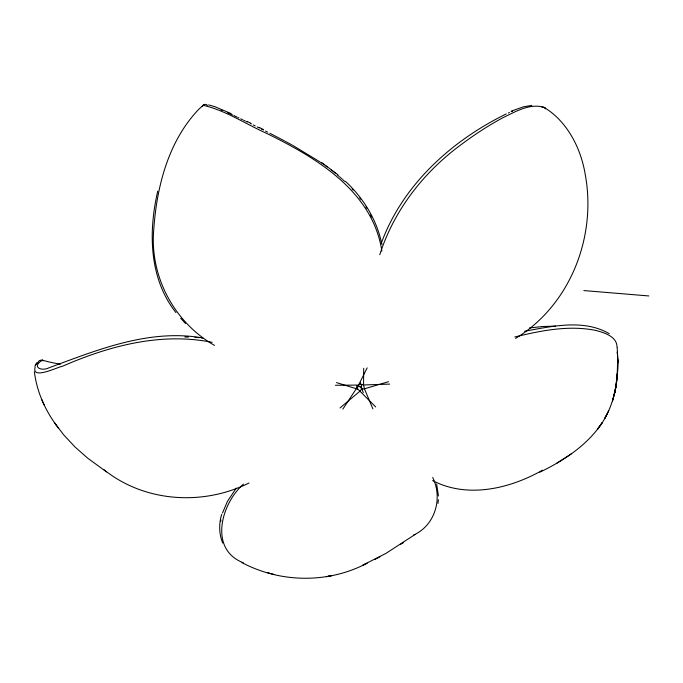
<?xml version="1.0" encoding="UTF-8"?>
<svg xmlns="http://www.w3.org/2000/svg" width="683" height="683" viewBox="0 0 683 683"><rect width="100%" height="100%" fill="white"/><g stroke="black" fill="none" stroke-linecap="round" stroke-linejoin="round"><path stroke-width="1.02" d="M363.697 368.308L363.544 384.964L389.626 384.111M363.544 384.99L364.44 388.798L388.576 381.695M357.627 388.875L375.676 406.923M438.008 503.371L438.384 499.708M617.022 347.126C617.108 336.403 603.755 332.399 595.303 330.324C568.487 325.048 540.979 330.64 514.845 336.967M220.72 521.368L220.899 519.985M157.722 191.206C148.305 231.742 148.996 278.587 175.966 312.592M221.693 514.299C218.808 523.639 218.919 533.995 222.743 543.062M222.496 512.967L227.439 501.39L236.309 488.106M379.765 254.725C394.048 209.98 424.194 171.501 461.956 144.019C475.044 134.252 488.763 125.322 503.158 117.604C515.144 111.858 528.266 103.901 542.063 106.804A81.217 36.686 -73.4 0 1 544.761 107.718M381.182 243.524C402.441 185.059 451.378 140.783 506.274 113.924M539.809 472.201C561.4 461.759 582.343 448.466 597.369 429.445C614.709 407.836 619.43 378.954 617.338 351.976C618.328 366.472 617.517 381.174 614.06 395.32L615.981 386.254L615.357 389.506L617.441 373.558L617.133 376.862L617.688 359.506L617.782 362.869L617.21 347.519M367.147 367.872L359.523 383.189L357.977 385.699L356.953 385.784L356.142 388.977L342.832 409.126M608.664 410.85L604.814 418.372L607.178 413.813M34.799 366.225L37.266 362.673L35.567 364.816L36.78 363.288M35.217 366.967C30.897 380.687 59.028 366.404 62.537 366.225C109.306 345.829 161 332.058 212.123 342.337M243.481 484.11C221.224 503.533 208.435 549.38 243.43 562.835M202.168 106.258L203.577 105.105M340.057 407.93L360.291 390.881L361.631 388.866L361.52 386.783M42.064 360.359C31.341 367.087 41.501 371.569 48.911 367.83C97.9 349.713 148.86 328.779 202.313 337.863M357.482 389.088L336.514 382.6M415.153 534.43L386.032 553.341L362.921 565.106L367.104 563.219C328.335 583.641 280.687 583.069 242.013 562.647M402.236 543.267L403.593 542.353L400.409 544.488M515.563 338.418C570.45 304.942 596.899 236.386 585.169 174.156C580.909 148.211 567.24 121.668 544.863 107.888M571.662 453.623L556.517 463.398M540.338 471.398L542.473 470.203M413.565 535.045C435.225 525.406 442.96 498.155 432.706 477.502M375.001 559.386L379.885 556.79M539.621 471.791C507.563 489.199 466.54 498.291 432.638 480.593M248.971 483.018C202.936 505.992 144.736 502.321 104.089 469.81M508.374 112.977L509.416 112.524M511.089 111.218L523.588 106.787L531.767 105.387M511.473 111.662L512.489 111.261M524.587 331.246C551.932 326.346 583.709 318.782 609.236 333.671M326.354 576.708L332.177 575.462L328.053 576.341M529.462 327.96L542.644 326.525L555.492 326.107M360.112 387.611L361.503 387.765L363.271 392.682M184.828 336.984L188.414 337.069M363.544 384.964L361.478 384.546L360.291 383.359M335.421 385.263L358.686 385.075L360.283 384.35L360.419 382.821M194.886 337.368L199.223 337.667M203.201 105.284C225.68 110.484 245.342 123.828 266.216 133.185C316.033 157.551 372.833 191.103 381.882 251.207M583.845 290.574L648.85 295.952M201.391 337.854L202.842 337.991M208.605 104.909L214.633 106.633M267.813 572.713L273.994 574.42M215.154 106.804L231.153 113.626M221.138 109.989L222.12 110.373M227.798 112.797L228.335 113.037M228.873 113.276L229.975 113.771M230.53 114.027L231.085 114.274M231.648 114.531L232.783 115.06M233.928 115.589L234.508 115.862M235.089 116.136L235.678 116.409M236.267 116.691L237.146 117.109M238.034 117.527L238.93 117.954M240.749 118.825L242.593 119.713M243.524 120.165L245.402 121.079M246.358 121.548L247.314 122.018M250.226 123.444L251.207 123.93M253.188 124.904L255.194 125.903M247.075 121.369L251.02 123.333M257.218 126.91L259.267 127.926M261.333 128.959L263.416 130.009M259.19 127.422L263.399 129.548M265.525 131.076L267.651 132.152M269.802 133.245L284.495 140.903M285.238 141.304L291.974 144.958M292.725 145.377L320.088 161.991M544.658 107.777L544.505 107.683A3.458 3.133 -76.3 0 0 541.952 107.299M214.522 345.402C174.114 322.325 149.628 276.248 153.735 229.804C156.672 186.792 168.266 141.176 198.787 109.271A82.148 78.391 61.9 0 1 202.177 106.275M106.557 471.91L87.62 458.131L75.13 447.075L63.553 434.704L54.956 423.255L58.175 427.968M320.805 162.477L322.222 163.459M322.931 163.946L324.34 164.936M321.394 162.349L337.906 174.703M325.74 165.935L327.131 166.942M331.229 170.016L332.57 171.057M333.893 172.107L335.216 173.166M337.171 174.771L339.084 176.385M339.707 176.931L342.192 179.134M342.806 179.68L344.625 181.362M356.868 387.62L357.67 388.764L357.431 388.268M345.427 181.328C361.503 196.217 373.874 215.205 379.927 236.344L382.002 244.471M180.671 318.269L185.571 323.511M352.052 188.867L353.137 190.053M359.719 197.993L360.667 199.248M56.467 425.432C44.882 409.732 36.72 391.222 34.381 371.765M357.354 388.311L357.132 387.901M365.926 206.958L366.728 208.272M361.461 388.388L362.553 389.003L364.44 388.798L372.875 408.869M370.485 214.966L371.518 217.015M41.74 399.521L44.31 405.284M436.659 484.051L438.426 495.969M60.42 364.159A126.406 92.427 -11.2 0 1 42.022 360.061M42.124 360.129A2.963 1.443 -66.5 0 1 43.097 360.931M38.086 362.314A3.295 3.15 32.3 0 1 41.518 360.231M203.525 105.02A3.295 2.869 -72.2 0 1 207.419 105.455M202.689 106.078A3.458 1.101 45.4 0 1 202.706 105.464M203.056 105.267A3.458 1.101 45.4 0 1 203.184 105.267M544.923 107.812A3.295 1.46 -49.7 0 1 545.265 108.938M361.35 386.791A2.869 2.416 51.3 0 1 362.255 384.341M357.422 387.03A2.869 2.783 84.8 0 1 360.897 387.056M614.828 392.093L612.514 400.81L614.828 392.093M600.237 425.415L597.369 429.445L602.218 422.657L600.237 425.415"/></g></svg>
